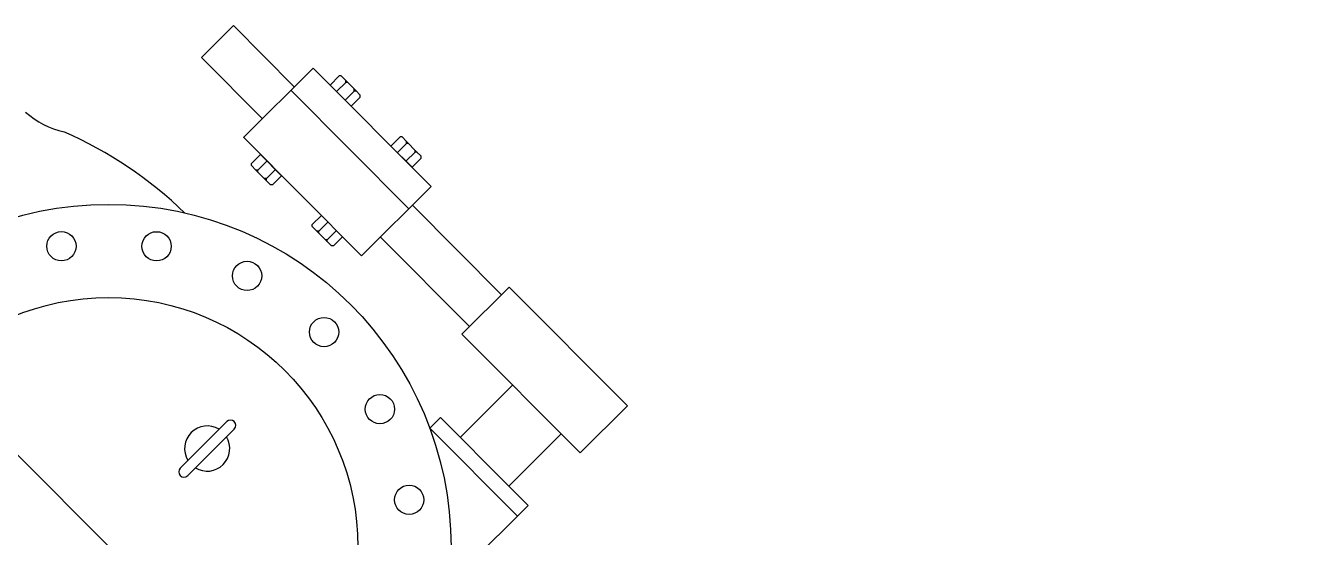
# Model space of a CAD drawing. Header units: inches. Extents: x 72602 to 350810, y -122122 to 43597.
# Drawn here: x 151789 to 153399, y -76967 to -76324 of the extents above; entities that cross this region are included whole.
import ezdxf

# ---------------------------------------------------------------- set-up
doc = ezdxf.new("R2010")
doc.units = ezdxf.units.IN
doc.header["$MEASUREMENT"] = 0
doc.layers.add('M-X-BKGD', color=8, linetype='Continuous')

msp = doc.modelspace()

# ---------------------------------------------------------------- linework, layer by layer
at = {"layer": 'M-X-BKGD'}
for p, q in [((152050.1, -76324.1), (152009.9, -76364.3)), ((152050.1, -76324.1), (152009.9, -76364.3)), ((152126.7, -76400.9), (152050.1, -76324.1)), ((152126.7, -76400.9), (152050.1, -76324.1)), ((152086.5, -76441), (152009.9, -76364.3)), ((152086.5, -76441), (152009.9, -76364.3)), ((152150.3, -76377.4), (152062.9, -76464.6)), ((152150.3, -76377.4), (152062.9, -76464.6)), ((152298.8, -76526.2), (152150.3, -76377.4)), ((152298.8, -76526.2), (152150.3, -76377.4)), ((152171.7, -76398.8), (152183.1, -76387.3)), ((152171.7, -76398.8), (152183.1, -76387.3)), ((152191.3, -76395.6), (152179.9, -76407)), ((152191.3, -76395.6), (152179.9, -76407)), ((152185.6, -76387.3), (152183.1, -76387.3)), ((152185.6, -76387.3), (152183.1, -76387.3)), ((152191.3, -76393.1), (152185.6, -76387.3)), ((152191.3, -76393.1), (152185.6, -76387.3)), ((152204, -76405.8), (152191.3, -76393.1)), ((152191.3, -76395.6), (152191.3, -76393.1)), ((152204, -76405.8), (152191.3, -76393.1)), ((152191.3, -76395.6), (152191.3, -76393.1)), ((152193.9, -76395.6), (152191.3, -76395.6)), ((152193.9, -76395.6), (152191.3, -76395.6)), ((152270.7, -76554.2), (152122.3, -76405.3)), ((152270.7, -76554.2), (152122.3, -76405.3)), ((152198.3, -76425.4), (152171.7, -76398.8)), ((152198.3, -76425.4), (152171.7, -76398.8)), ((152202, -76406.3), (152190.6, -76417.7)), ((152202, -76406.3), (152190.6, -76417.7)), ((152202, -76406.3), (152202, -76403.8)), ((152202, -76406.3), (152202, -76403.8)), ((152204.6, -76406.3), (152202, -76406.3)), ((152204.6, -76406.3), (152202, -76406.3)), ((152209.7, -76411.5), (152204, -76405.8)), ((152209.7, -76411.5), (152204, -76405.8)), ((152209.7, -76414), (152209.7, -76411.5)), ((152209.7, -76414), (152209.7, -76411.5)), ((152198.3, -76425.4), (152209.7, -76414)), ((152198.3, -76425.4), (152209.7, -76414)), ((152211.3, -76613.5), (152062.7, -76464.4)), ((152211.3, -76613.5), (152062.7, -76464.4)), ((152248.1, -76475.4), (152259.6, -76464)), ((152248.1, -76475.4), (152259.6, -76464)), ((152274.7, -76502.1), (152248.1, -76475.4)), ((152274.7, -76502.1), (152248.1, -76475.4)), ((152267.8, -76472.3), (152256.4, -76483.7)), ((152267.8, -76472.3), (152256.4, -76483.7)), ((152262.1, -76464), (152259.6, -76464)), ((152262.1, -76464), (152259.6, -76464)), ((152267.8, -76469.8), (152262.1, -76464)), ((152267.8, -76469.8), (152262.1, -76464)), ((152280.5, -76482.5), (152267.8, -76469.8)), ((152267.8, -76472.3), (152267.8, -76469.8)), ((152280.5, -76482.5), (152267.8, -76469.8)), ((152267.8, -76472.3), (152267.8, -76469.8)), ((152270.3, -76472.3), (152267.8, -76472.3)), ((152270.3, -76472.3), (152267.8, -76472.3)), ((152084.2, -76486), (152072.8, -76497.4)), ((152084.2, -76486), (152072.8, -76497.4)), ((152110.8, -76512.7), (152084.2, -76486)), ((152110.8, -76512.7), (152084.2, -76486)), ((152278.5, -76483), (152267.1, -76494.4)), ((152278.5, -76483), (152267.1, -76494.4)), ((152274.7, -76502.1), (152286.2, -76490.7)), ((152274.7, -76502.1), (152286.2, -76490.7)), ((152278.5, -76483), (152278.5, -76480.5)), ((152278.5, -76483), (152278.5, -76480.5)), ((152281, -76483), (152278.5, -76483)), ((152281, -76483), (152278.5, -76483)), ((152286.2, -76488.2), (152280.5, -76482.5)), ((152286.2, -76488.2), (152280.5, -76482.5)), ((152286.2, -76490.7), (152286.2, -76488.2)), ((152286.2, -76490.7), (152286.2, -76488.2)), ((152072.8, -76499.9), (152072.8, -76497.4)), ((152072.8, -76499.9), (152072.8, -76497.4)), ((152078.5, -76505.6), (152072.8, -76499.9)), ((152078.5, -76505.6), (152072.8, -76499.9)), ((152091.1, -76518.3), (152078.5, -76505.6)), ((152081, -76505.7), (152078.5, -76505.6)), ((152091.1, -76518.3), (152078.5, -76505.6)), ((152081, -76505.7), (152078.5, -76505.6)), ((152081, -76505.7), (152092.4, -76494.2)), ((152081, -76505.7), (152092.4, -76494.2)), ((152081, -76508.2), (152081, -76505.7)), ((152081, -76508.2), (152081, -76505.7)), ((152091.7, -76516.4), (152103.1, -76505)), ((152091.7, -76516.4), (152103.1, -76505)), ((152091.7, -76516.4), (152089.2, -76516.4)), ((152091.7, -76516.4), (152089.2, -76516.4)), ((152096.9, -76524.1), (152091.1, -76518.3)), ((152096.9, -76524.1), (152091.1, -76518.3)), ((152091.7, -76518.9), (152091.7, -76516.4)), ((152091.7, -76518.9), (152091.7, -76516.4)), ((152099.4, -76524.1), (152096.9, -76524.1)), ((152099.4, -76524.1), (152096.9, -76524.1)), ((152110.8, -76512.7), (152099.4, -76524.1)), ((152110.8, -76512.7), (152099.4, -76524.1)), ((152298.8, -76526.2), (152211.3, -76613.5)), ((152298.8, -76526.2), (152211.3, -76613.5)), ((152387.3, -76662.2), (152275.2, -76549.8)), ((152387.3, -76662.2), (152275.2, -76549.8)), ((152160.7, -76562.7), (152149.2, -76574.1)), ((152160.7, -76562.7), (152149.2, -76574.1)), ((152157.4, -76582.3), (152168.9, -76570.9)), ((152157.4, -76582.3), (152168.9, -76570.9)), ((152187.3, -76589.3), (152160.7, -76562.7)), ((152187.3, -76589.3), (152160.7, -76562.7)), ((152149.2, -76576.6), (152149.2, -76574.1)), ((152149.2, -76576.6), (152149.2, -76574.1)), ((152154.9, -76582.3), (152149.2, -76576.6)), ((152154.9, -76582.3), (152149.2, -76576.6)), ((152167.6, -76595), (152154.9, -76582.3)), ((152157.4, -76582.3), (152154.9, -76582.3)), ((152167.6, -76595), (152154.9, -76582.3)), ((152157.4, -76582.3), (152154.9, -76582.3)), ((152157.4, -76584.8), (152157.4, -76582.3)), ((152157.4, -76584.8), (152157.4, -76582.3)), ((152168.1, -76593.1), (152179.6, -76581.6)), ((152168.1, -76593.1), (152179.6, -76581.6)), ((152168.1, -76593.1), (152165.6, -76593)), ((152168.1, -76593.1), (152165.6, -76593)), ((152173.3, -76600.8), (152167.6, -76595)), ((152173.3, -76600.8), (152167.6, -76595)), ((152168.1, -76595.6), (152168.1, -76593.1)), ((152168.1, -76595.6), (152168.1, -76593.1)), ((152175.8, -76600.8), (152173.3, -76600.8)), ((152175.8, -76600.8), (152173.3, -76600.8)), ((152187.3, -76589.3), (152175.8, -76600.8)), ((152187.3, -76589.3), (152175.8, -76600.8)), ((152347.1, -76702.3), (152234.9, -76589.9)), ((152347.1, -76702.3), (152234.9, -76589.9)), ((152396.9, -76652.6), (152337.5, -76711.9)), ((152396.9, -76652.6), (152337.5, -76711.9)), ((152545.5, -76801.7), (152396.9, -76652.6)), ((152545.5, -76801.7), (152396.9, -76652.6)), ((152486.1, -76861), (152337.5, -76711.9)), ((152486.1, -76861), (152337.5, -76711.9)), ((152401.2, -76775.9), (152335.4, -76841.5)), ((152401.2, -76775.9), (152335.4, -76841.5)), ((152545.5, -76801.7), (152486.1, -76861)), ((152545.5, -76801.7), (152486.1, -76861)), ((151983.3, -76880), (152041.8, -76821.6)), ((151983.3, -76880), (152041.8, -76821.6)), ((152310.4, -76816.4), (152296.9, -76829.8)), ((152310.4, -76816.4), (152296.9, -76829.8)), ((152407.1, -76940.3), (152296.9, -76829.8)), ((152407.1, -76940.3), (152296.9, -76829.8)), ((152396.4, -76902.7), (152310.4, -76816.4)), ((152396.4, -76902.7), (152310.4, -76816.4)), ((151992.7, -76889.4), (152051.2, -76831)), ((151992.7, -76889.4), (152051.2, -76831)), ((152462.3, -76837.1), (152396.4, -76902.7)), ((152462.3, -76837.1), (152396.4, -76902.7)), ((152396.4, -76902.7), (152420.5, -76926.9)), ((152396.4, -76902.7), (152420.5, -76926.9)), ((152420.5, -76926.9), (152321.1, -77026)), ((152420.5, -76926.9), (152321.1, -77026))]:
    msp.add_line(p, q, dxfattribs=at)
at = {"layer": 'M-X-BKGD', "ltscale": 0.003}
msp.add_line((154111.5, -79196.4), (151460.7, -76545.5), dxfattribs=at)
msp.add_line((154111.5, -79196.4), (151460.7, -76545.5), dxfattribs=at)
at = {"layer": 'M-X-BKGD'}
for centre, radius in [((151893.2, -76979.2), 430.5), ((151893.2, -76979.2), 430.5), ((151833.9, -76601.3), 18.4), ((151833.9, -76601.3), 18.4), ((151953.6, -76601.4), 18.4), ((151953.6, -76601.4), 18.4), ((152067.3, -76638.6), 18.4), ((152067.3, -76638.6), 18.4), ((151893.2, -76979.2), 313.5), ((151893.2, -76979.2), 313.5), ((152164.1, -76709.1), 18.4), ((152164.1, -76709.1), 18.4), ((152234.3, -76806), 18.4), ((152234.3, -76806), 18.4), ((152271.1, -76919.9), 18.4), ((152271.1, -76919.9), 18.4)]:
    msp.add_circle(centre, radius, dxfattribs=at)
for centre, radius, start, end in [((151861.8, -76350.3), 110, 228.538, 257.0875), ((151861.8, -76350.3), 110, 228.538, 257.0875), ((151622.5, -76941.9), 529.8, 46.1915, 66.0954), ((151622.5, -76941.9), 529.8, 46.1915, 66.0954), ((152017.2, -76855.5), 28.4, 58.4383, 211.4034), ((152017.2, -76855.5), 28.4, 58.4383, 211.4034), ((152046.5, -76826.3), 6.64, 314.9209, 134.9209), ((152046.5, -76826.3), 6.64, 314.9209, 134.9209), ((152017.2, -76855.5), 28.4, 238.4383, 31.4034), ((152017.2, -76855.5), 28.4, 238.4383, 31.4034), ((151988, -76884.7), 6.64, 134.9209, 314.9209), ((151988, -76884.7), 6.64, 134.9209, 314.9209)]:
    msp.add_arc(centre, radius, start, end, dxfattribs=at)

doc.saveas('drawing.dxf')
